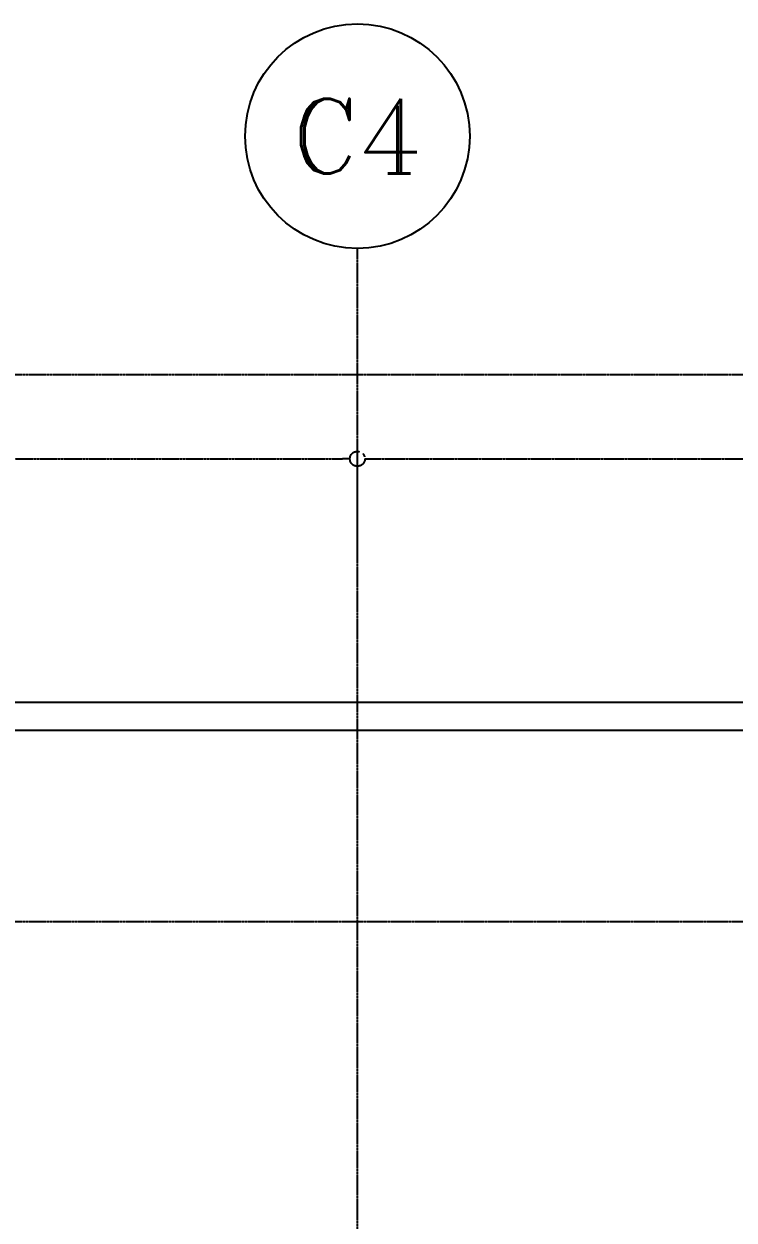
# Model space of a CAD drawing. Extents: x -18238 to -8686, y -1229 to 9502.
# Drawn here: x -14394 to -13636, y 8224 to 9502 of the extents above; entities that cross this region are included whole.
import ezdxf
from ezdxf.enums import TextEntityAlignment as Align

# ---------------------------------------------------------------- set-up
doc = ezdxf.new("R2010")
doc.units = 0
doc.linetypes.add('X-CUB3-LR20$0$COL-CEN-LIN', pattern=[3.25, 2.5, -0.25, 0.25, -0.25])
for name, color, linetype in [('X-CUB3-LR20$0$0-MC', 8, 'Continuous'), ('X-CUB3-LR20$0$0-NC', 8, 'Continuous'), ('X-CUB3-LR20$0$A-BLOCK', 8, 'Continuous'), ('X-CUB3-LR20$0$ASP_8', 8, 'Continuous'), ('X-CUB3-LR20$0$CCL', 8, 'X-CUB3-LR20$0$COL-CEN-LIN')]:
    doc.layers.add(name, color=color, linetype=linetype)
doc.styles.add('X-CUB3-LR20$0$COL-NUM', font='romanc')
doc.styles.add('X-CUB3-LR20$0$DIM', font='', dxfattribs={"width": 0.8})
doc.styles.add('X-CUB3-LR20$0$Gen-Text', font='arial.ttf', dxfattribs={"height": 2.5})
doc.styles.get('X-CUB3-LR20$0$DIM').set_extended_font_data('MingLiU')
doc.dimstyles.new('X-CUB3-LR20$0$CIRL', dxfattribs={"dimtxt": 50, "dimasz": 25, "dimexe": 16, "dimexo": 0, "dimgap": 6, "dimtad": 1, "dimdsep": 46, "dimtxsty": 'X-CUB3-LR20$0$DIM', "dimblk": 'X-CUB3-LR20$0$_DotBlank', "dimcen": 10, "dimdle": 16, "dimclrd": 256, "dimclre": 256, "dimclrt": 6, "dimadec": 0, "dimazin": 0, "dimtfac": 1, "dimtix": 1, "dimtmove": 2, "dimatfit": 3, "dimldrblk": 'X-CUB3-LR20$0$ARROW', "dimfxl": 1, "dimtolj": 1, "dimtzin": 0, "dimarcsym": 0})

# ---------------------------------------------------------------- blocks, each defined once
blk = doc.blocks.new('X-CUB3-LR20$0$_DotBlank')
at = {"color": 0, "linetype": 'ByBlock', "lineweight": -2}
blk.add_line((-0.5, 0), (-1, 0), dxfattribs=at)
blk.add_circle((0, 0), 0.5, dxfattribs=at)
blk = doc.blocks.new('*D65')
at = {"layer": 'DefPoints', "color": 0, "transparency": 16777216}
for p in [(0, 9847.5), (-4440, 9757.5), (0, 9757.5)]:
    blk.add_point(p, dxfattribs=at)
at = {"layer": 'X-CUB3-LR20$0$CCL', "lineweight": -2}
for p, q in [((-4440, 9757.5), (-4440, 9867.5)), ((0, 9757.5), (0, 9867.5)), ((-4424, 9847.5), (-16, 9847.5))]:
    blk.add_line(p, q, dxfattribs=at)
at = {"layer": 'X-CUB3-LR20$0$CCL', "lineweight": -2, "xscale": 16, "yscale": 16, "zscale": 16, "rotation": 180}
blk.add_blockref('X-CUB3-LR20$0$_DotBlank', (-4440, 9847.5), dxfattribs=at)
at = {"layer": 'X-CUB3-LR20$0$CCL', "lineweight": -2, "xscale": 16, "yscale": 16, "zscale": 16}
blk.add_blockref('X-CUB3-LR20$0$_DotBlank', (0, 9847.5), dxfattribs=at)
at = {"layer": 'X-CUB3-LR20$0$CCL', "color": 6, "insert": (-2220, 9898.1), "char_height": 2.5, "attachment_point": 5, "style": 'X-CUB3-LR20$0$Gen-Text'}
blk.add_mtext('\\A1;{\\H24x;4440}', dxfattribs=at)
blk = doc.blocks.new('X-CUB3-LR20$0$ARROW')
at = {"color": 3}
blk.add_solid([(0, 0), (-2.4, -0.4), (-2.4, 0.4)], dxfattribs=at)
blk = doc.blocks.new('*D68')
at = {"layer": 'DefPoints', "color": 0, "transparency": 16777216}
for p in [(-1200, 9757.5), (-2280, 9667.5), (-1200, 9667.5)]:
    blk.add_point(p, dxfattribs=at)
at = {"layer": 'X-CUB3-LR20$0$CCL', "lineweight": -2}
for p, q in [((-2280, 9667.5), (-2280, 9777.5)), ((-1200, 9667.5), (-1200, 9777.5)), ((-2264, 9757.5), (-1216, 9757.5))]:
    blk.add_line(p, q, dxfattribs=at)
at = {"layer": 'X-CUB3-LR20$0$CCL', "lineweight": -2, "xscale": 16, "yscale": 16, "zscale": 16, "rotation": 180}
blk.add_blockref('X-CUB3-LR20$0$_DotBlank', (-2280, 9757.5), dxfattribs=at)
at = {"layer": 'X-CUB3-LR20$0$CCL', "lineweight": -2, "xscale": 16, "yscale": 16, "zscale": 16}
blk.add_blockref('X-CUB3-LR20$0$_DotBlank', (-1200, 9757.5), dxfattribs=at)
at = {"layer": 'X-CUB3-LR20$0$CCL', "color": 6, "insert": (-1740, 9808.1), "char_height": 2.5, "attachment_point": 5, "style": 'X-CUB3-LR20$0$Gen-Text'}
blk.add_mtext('\\A1;{\\H24x;1080}', dxfattribs=at)
blk = doc.blocks.new('*D69')
at = {"layer": 'DefPoints', "color": 0, "transparency": 16777216}
for p in [(0, 9757.5), (-1200, 9667.5), (0, 9667.5)]:
    blk.add_point(p, dxfattribs=at)
at = {"layer": 'X-CUB3-LR20$0$CCL', "lineweight": -2}
for p, q in [((-1200, 9667.5), (-1200, 9777.5)), ((0, 9667.5), (0, 9777.5)), ((-1184, 9757.5), (-16, 9757.5))]:
    blk.add_line(p, q, dxfattribs=at)
at = {"layer": 'X-CUB3-LR20$0$CCL', "lineweight": -2, "xscale": 16, "yscale": 16, "zscale": 16, "rotation": 180}
blk.add_blockref('X-CUB3-LR20$0$_DotBlank', (-1200, 9757.5), dxfattribs=at)
at = {"layer": 'X-CUB3-LR20$0$CCL', "lineweight": -2, "xscale": 16, "yscale": 16, "zscale": 16}
blk.add_blockref('X-CUB3-LR20$0$_DotBlank', (0, 9757.5), dxfattribs=at)
at = {"layer": 'X-CUB3-LR20$0$CCL', "color": 6, "insert": (-600, 9808.1), "char_height": 2.5, "attachment_point": 5, "style": 'X-CUB3-LR20$0$Gen-Text'}
blk.add_mtext('\\A1;{\\H24x;1200}', dxfattribs=at)
blk = doc.blocks.new('X-CUB3-LR20$0$cn-y')
at = {"layer": 'X-CUB3-LR20$0$0-MC'}
blk.add_circle((-50, 0), 50, dxfattribs=at)
at = {"layer": 'X-CUB3-LR20$0$0-NC', "style": 'X-CUB3-LR20$0$COL-NUM'}
blk.add_attdef('GRID-Y', text='', height=50, dxfattribs=at).set_placement((-50, 0), align=Align.MIDDLE_CENTER)
blk = doc.blocks.new('X-CUB3-LR20$0$CUB3-LR10')
at = {"layer": 'X-CUB3-LR20$0$CCL'}
for p, q in [((-1200, 0), (-1200, 9982.459)), ((720, 9262.459), (-5160, 9262.459))]:
    blk.add_line(p, q, dxfattribs=at)
at = {"layer": 'X-CUB3-LR20$0$A-BLOCK'}
ref = blk.add_blockref('X-CUB3-LR20$0$cn-y', (-1080, 10102.459), dxfattribs=dict(at, xscale=2.399999999999997, yscale=2.399999999999997, zscale=2.399999999999997))
ref.add_attrib('GRID-Y', 'C4', dxfattribs={"layer": 'X-CUB3-LR20$0$0-NC', "height": 80, "style": 'X-CUB3-LR20$0$COL-NUM'}).set_placement((-1200, 10102.459), align=Align.MIDDLE_CENTER)
at = {"layer": 'X-CUB3-LR20$0$CCL'}
for base, p1, p2, picture, middle in [((0, 9847.459), (-4440, 9757.459), (0, 9757.459), '*D65', (-2220, 9898.093)), ((-1200, 9757.459), (-2280, 9667.459), (-1200, 9667.459), '*D68', (-1740, 9808.093)), ((0, 9757.459), (-1200, 9667.459), (0, 9667.459), '*D69', (-600, 9808.093))]:
    dim = blk.add_linear_dim(base=base, p1=p1, p2=p2, text='{\\H24x;<>}', dimstyle='X-CUB3-LR20$0$CIRL', override={"dimtxt": 60, "dimasz": 16, "dimexe": 20, "dimgap": 20, "dimtxsty": 'X-CUB3-LR20$0$Gen-Text'}, dxfattribs=at)
    dim.commit()
    dim.dimension.update_dxf_attribs({"geometry": picture, "text_midpoint": middle})
blk = doc.blocks.new('X-CUB3-LR20')
at = {"layer": 'X-CUB3-LR20$0$ASP_8'}
for points in [[(-17373.1, 1497.5), (-17373.1, 1727.5, -0.414214), (-17458.1, 1812.5), (-17458.1, 6702.5, -0.414214), (-17373.1, 6787.5), (-17373.1, 7044, -0.414214), (-17458.1, 7129), (-17458.1, 8577.5, -0.414214), (-17258.1, 8777.5), (-12943.1, 8777.5, -0.414214), (-12743.1, 8577.5), (-12743.1, 767.5), (-14941.6, 767.5)], [(-17343.1, 1497.5), (-17343.1, 1757.5), (-17373.1, 1757.5), (-17373.1, 1757.5, -0.414214), (-17428.1, 1812.5), (-17428.1, 6702.5, -0.414214), (-17373.1, 6757.5), (-17343.1, 6757.5), (-17343.1, 7074), (-17373.1, 7074, -0.414214), (-17428.1, 7129), (-17428.1, 8577.5, -0.414214), (-17258.1, 8747.5), (-12943.1, 8747.5, -0.414214), (-12773.1, 8577.5), (-12773.1, 8577.5), (-12773.1, 797.5), (-14941.6, 797.5)]]:
    blk.add_lwpolyline(points, format="xyb", dxfattribs=at)
at = {"layer": 'X-CUB3-LR20$0$CCL'}
blk.add_blockref('X-CUB3-LR20$0$CUB3-LR10', (-12838.1, -720), dxfattribs=at)

msp = doc.modelspace()

# ---------------------------------------------------------------- block references
msp.add_blockref('X-CUB3-LR20', (0, 0))

doc.saveas('drawing.dxf')
